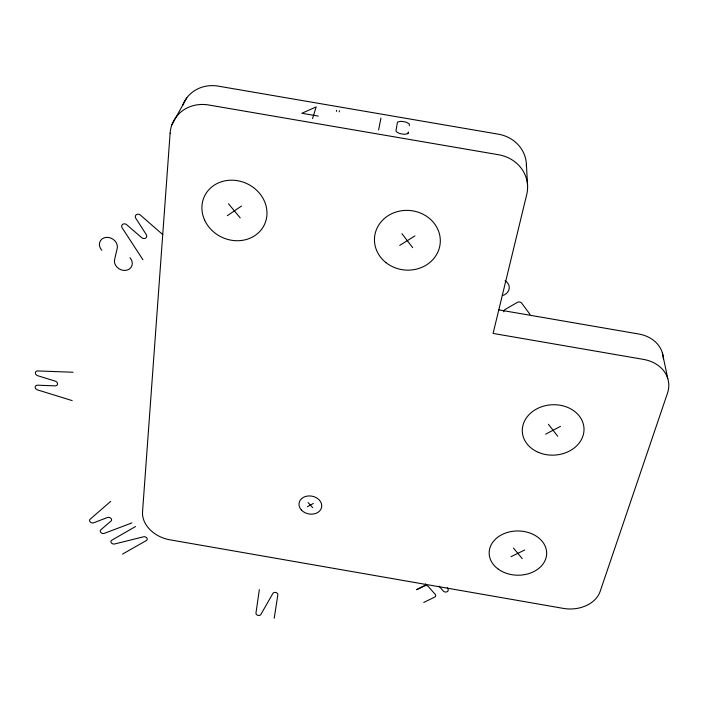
<?xml version="1.0" encoding="UTF-8"?>
<svg xmlns="http://www.w3.org/2000/svg" width="704" height="704" viewBox="0 0 704 704"><rect width="100%" height="100%" fill="white"/><g stroke="black" fill="none" stroke-linecap="round" stroke-linejoin="round"><path stroke-width="1.06" d="M259.336 589.609L255.966 613.122A2.578 1.901 11.9 0 0 257.902 615.34A2.578 1.901 11.9 0 0 260.867 614.478L272.879 593.437A2.605 1.945 11.4 0 1 275.906 592.513A2.605 1.945 11.4 0 1 277.842 594.81L274.226 618.235M409.376 125.699L409.209 123.878L406.578 122.338A9.442 3.502 9.9 0 0 400.849 121.352L397.901 121.933L397.355 122.646L396 130.83L396.299 131.701L398.957 133.258A9.53 3.564 9.9 0 0 404.8 134.262L407.792 133.672L408.443 132.185L407.792 133.672M378.611 129.932L380.934 118.043M339.17 111.883L339.478 110.748M336.389 111.408L336.706 110.273M312.514 118.571L316.184 106.911L301.84 113.274L318.287 116.098M171.97 124.626L186.754 97.865M110.651 501.38L90.103 519.244A2.719 2.042 19.7 0 0 90.262 521.981A2.719 2.042 19.7 0 0 93.676 522.79L107.448 517.519A2.719 2.05 19.2 0 1 110.88 518.329A2.719 2.05 19.2 0 1 111.003 521.074L100.778 529.848A2.702 2.024 19.1 0 0 100.91 532.55A2.702 2.024 19.1 0 0 104.306 533.359L131.938 522.905M227.304 215.697L241.516 206.034M399.714 245.406L414.929 235.902M135.538 526.53L111.69 540.267A2.658 1.989 18.5 0 0 111.346 542.863A2.658 1.989 18.5 0 0 114.638 543.972L143.449 536.818A2.658 2.006 17.5 0 1 146.784 537.926A2.658 2.006 17.5 0 1 146.353 540.549L122.558 554.066M307.366 506.73L313.377 503.457M545.662 434.148L560.498 426.36M511.007 556.679L524.709 550M423.738 602.448L434.588 597.168A2.649 1.998 4.8 0 0 435.266 594.405L428.252 586.458A2.658 2.015 5 0 0 424.556 585.807L416.548 589.697L424.494 585.737A2.666 2.024 5.2 0 0 425.621 583.942M73.075 372.249L37.814 370.938A2.957 2.332 26.3 0 0 35.385 372.909A2.957 2.332 26.3 0 0 37.743 375.716L55.202 381.128A2.939 2.323 25.4 0 1 57.534 383.909A2.939 2.323 25.4 0 1 55.097 385.862L37.611 385.194A2.939 2.297 25.8 0 0 35.2 387.13A2.939 2.297 25.8 0 0 37.55 389.902L72.169 400.602M498.467 309.804L638.827 334.022A33.246 27.588 -9.7 0 1 663.344 358.864M162.747 234.582L140.386 215.09A3.221 2.772 30.6 0 0 136.347 214.685A3.221 2.772 30.6 0 0 135.81 218.31L146.221 234.502A3.186 2.728 29.1 0 1 145.675 238.066A3.186 2.728 29.1 0 1 141.671 237.662L126.711 224.726A3.203 2.737 30.5 0 0 122.698 224.33A3.203 2.737 30.5 0 0 122.188 227.911L142.938 259.776M308.053 502.533L312.682 507.654M439.076 586.186L443.397 591.114A2.675 2.024 4.2 0 0 446.776 591.853A2.675 2.024 4.2 0 0 448.105 589.45L447.269 587.506M228.527 203.799L240.222 217.923M513.454 548.046L522.21 558.633M401.905 233.658L412.658 247.641M548.451 424.274L557.647 436.225M530.024 314.406L521.664 303.134A3.124 2.719 -4.7 0 0 517.352 302.394L505.182 309.426A3.106 2.702 -3.4 0 0 503.774 311.846M662.332 352.73L667.762 378.532M526.407 164.349L527.578 185.724M526.434 166.496A35.341 32.806 -9.4 0 0 498.353 134.182L218.346 86.152A35.596 32.41 35.4 0 0 182.662 105.336M505.006 280.72A9.346 8.228 -3.7 0 1 509.142 288.842A9.346 8.228 -3.7 0 1 502.33 295.601M129.994 257.734A9.249 7.806 28.4 0 1 125.435 270.406A9.249 7.806 28.4 0 1 114.717 259.072L117.084 248.926A9.337 7.885 30 0 0 106.251 237.389A9.337 7.885 30 0 0 101.79 250.29M170.113 133.223L142.542 511.834A30.052 23.038 16.9 0 0 169.946 539.818L563.411 608.406A30.457 22.898 -1.1 0 0 600.098 591.536L667.489 393.21A34.302 28.125 -8.9 0 0 643.544 359.41L493.09 333.423L526.724 194.515A36.546 33.625 -7.7 0 0 498.555 154.739L208.771 105.002A36.802 33.22 33.8 0 0 170.113 133.223M301.33 509.934A11.449 9.029 10.7 0 0 320.874 509.291A11.449 9.029 10.7 0 0 308.933 495.933A11.449 9.029 10.7 0 0 301.33 509.934M385.959 262.61A32.956 29.867 5.2 0 0 439.754 246.259A32.956 29.867 5.2 0 0 396.431 211.895A32.956 29.867 5.2 0 0 385.959 262.61M538.217 452.294A30.879 25.203 -3.3 0 0 584.012 428.894A30.879 25.203 -3.3 0 0 537.24 408.637A30.879 25.203 -3.3 0 0 538.217 452.294M498.274 569.149A28.758 22.132 0.7 0 0 545.926 558.237A28.758 22.132 0.7 0 0 509.564 531.872A28.758 22.132 0.7 0 0 498.274 569.149M204.653 220.158A33.167 29.586 25.3 0 0 260.682 230.454A33.167 29.586 25.3 0 0 237.987 180.778A33.167 29.586 25.3 0 0 204.653 220.158"/></g></svg>
